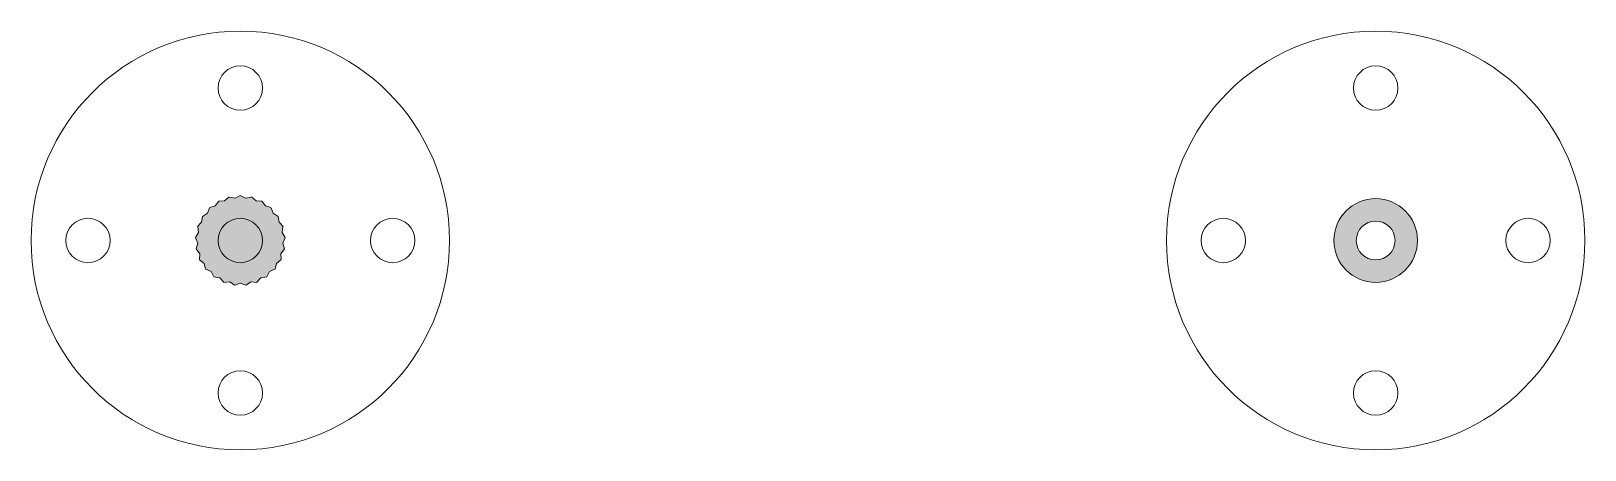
# Model space of a CAD drawing. Header units: inches. Extents: x -1.4 to 8.7, y -1.4 to 1.4.
import ezdxf

# ---------------------------------------------------------------- set-up
doc = ezdxf.new("R2010")
doc.units = ezdxf.units.IN
doc.header["$MEASUREMENT"] = 0

# ---------------------------------------------------------------- blocks, each defined once
blk = doc.blocks.new('*U6')
at = {"color": 1, "lineweight": 0}
for q in [(-0.036, -0.006), (0.036, -0.006)]:
    blk.add_line((0, 0.006), q, dxfattribs=at)
blk = doc.blocks.new('*U7')
at = {"color": 0, "linetype": 'ByBlock', "lineweight": -2, "transparency": 16777216}
for p, rotation in [((-0.217, 0.179), 230.4), ((-0.165, 0.228), 216), ((-0.104, 0.262), 201.5999999999999), ((-0.035, 0.279), 187.2), ((0.035, 0.279), 172.8000000000001), ((0.104, 0.262), 158.4), ((0.165, 0.228), 144), ((0.217, 0.179), 129.6), ((-0.255, 0.12), 244.8), ((0.255, 0.12), 115.2), ((-0.276, 0.053), 259.2), ((-0.281, -0.018), 273.6), ((0.276, 0.053), 100.8), ((0.281, -0.018), 86.40000000000002), ((-0.268, -0.087), 288.0000000000001), ((0.268, -0.087), 71.99999999999999), ((-0.238, -0.151), 302.4), ((-0.193, -0.205), 316.8), ((0.193, -0.205), 43.2), ((0.238, -0.151), 57.59999999999997), ((-0.136, -0.247), 331.2), ((-0.07, -0.273), 345.6), ((0.07, -0.273), 14.40000000000001), ((0.136, -0.247), 28.79999999999997)]:
    blk.add_blockref('*U6', p, dxfattribs=dict(at, rotation=rotation))
blk.add_blockref('*U6', (0, -0.281), dxfattribs=at)

msp = doc.modelspace()

# ---------------------------------------------------------------- hatches: boundary and pattern name
at = {"lineweight": 0}
h = msp.add_hatch(color=1, dxfattribs=at)
h.dxf.hatch_style = 1
h.paths.add_polyline_path([(0.274, -0.017), (0.289, 0.018), (0.27, 0.052), (0.276, 0.09), (0.249, 0.117), (0.245, 0.155), (0.212, 0.175), (0.199, 0.211), (0.162, 0.222), (0.14, 0.254), (0.101, 0.256), (0.072, 0.281), (0.034, 0.273), (0, 0.29), (-0.034, 0.273), (-0.072, 0.281), (-0.101, 0.256), (-0.14, 0.254), (-0.162, 0.222), (-0.199, 0.211), (-0.212, 0.175), (-0.245, 0.155), (-0.249, 0.117), (-0.276, 0.09), (-0.27, 0.052), (-0.289, 0.018), (-0.274, -0.017), (-0.285, -0.054), (-0.262, -0.085), (-0.262, -0.123), (-0.232, -0.147), (-0.223, -0.185), (-0.188, -0.2), (-0.17, -0.235), (-0.132, -0.241), (-0.107, -0.27), (-0.068, -0.266), (-0.036, -0.288), (0, -0.275), (0.036, -0.288), (0.068, -0.266), (0.107, -0.27), (0.132, -0.241), (0.17, -0.235), (0.188, -0.2), (0.223, -0.185), (0.232, -0.147), (0.262, -0.123), (0.262, -0.085), (0.285, -0.054)])
h.paths.add_polyline_path([(-0.143, 0, -1), (0.143, 0, -1)], flags=16)
h = msp.add_hatch(color=1, dxfattribs=at)
h.dxf.hatch_style = 1
h.paths.add_polyline_path([(7.595, 0, 1), (7.055, 0, 1)])
h.paths.add_polyline_path([(7.2, 0, -1), (7.45, 0, -1)], flags=16)
h = msp.add_hatch(color=1, dxfattribs=at)
h.dxf.hatch_style = 1
h.paths.add_polyline_path([(0.143, 0, 1), (-0.143, 0, 1)])

# ---------------------------------------------------------------- linework, layer by layer
at = {"color": 2, "lineweight": 0}
for centre, radius in [((0, 0), 1.35), ((7.325, 0), 1.35), ((0, 0.983), 0.143), ((7.325, 0.983), 0.143), ((-0.983, 0), 0.143), ((0, 0), 0.143), ((0.983, 0), 0.143), ((6.342, 0), 0.143), ((7.325, 0), 0.125), ((8.308, 0), 0.143), ((0, -0.983), 0.143), ((7.325, -0.983), 0.143)]:
    msp.add_circle(centre, radius, dxfattribs=at)
at = {"color": 1, "lineweight": 0}
msp.add_circle((7.325, 0), 0.27, dxfattribs=at)

# ---------------------------------------------------------------- block references
msp.add_blockref('*U7', (0, 0), dxfattribs=at)

doc.saveas('drawing.dxf')
